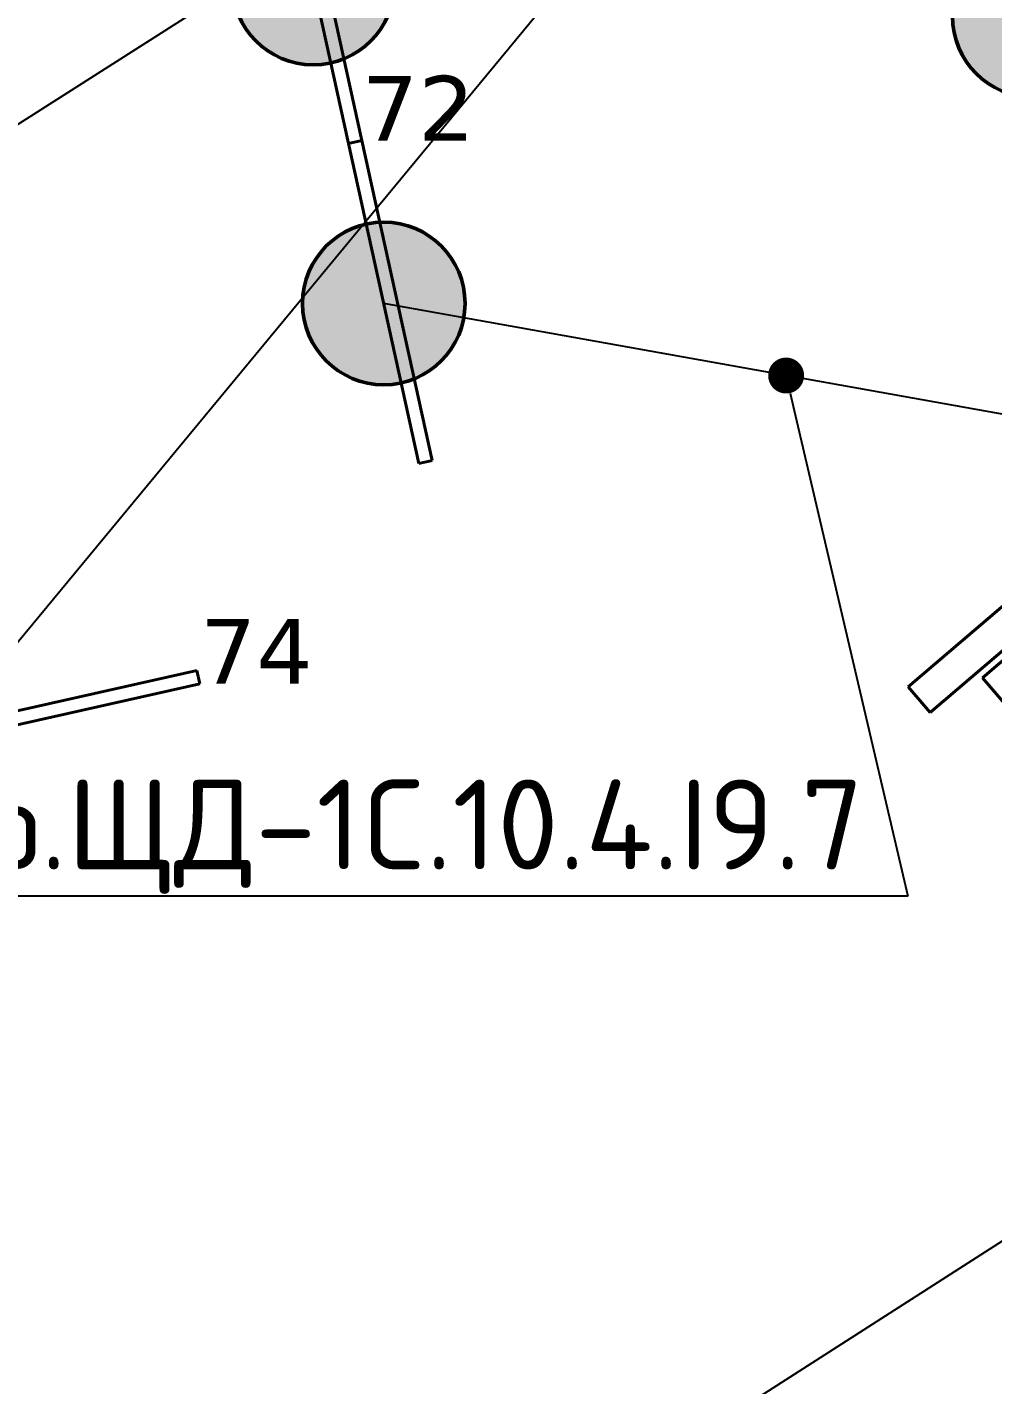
# Model space of a CAD drawing. Header units: millimetres. Extents: x -243740 to 150609, y -473655 to -165121.
# Drawn here: x 20998 to 23686, y -322871 to -319092 of the extents above; entities that cross this region are included whole.
import ezdxf
from ezdxf import colors
from ezdxf.entities.mleader import LeaderData, LeaderLine
from ezdxf.math import Vec2, Vec3

# ---------------------------------------------------------------- set-up
doc = ezdxf.new("R2010")
doc.units = ezdxf.units.MM
for name, color, linetype in [('_HMI', 6, 'Continuous'), ('_Гр.ЩД-1C.10.4.I9.7', 6, 'Continuous'), ('_Гр.ЩД-1C.10.4.I9.8', 6, 'Continuous')]:
    doc.layers.add(name, color=color, linetype=linetype)
for name, color, linetype, lineweight in [('_освещение_dali', 3, 'Continuous', 50), ('DLX_FL1_LUM 222', 5, 'Continuous', 40), ('DLX_LUM 12', 5, 'Continuous', 40), ('DLX_LUM 4', 5, 'Continuous', 40), ('DLX_LUM 9', 5, 'Continuous', 40)]:
    doc.layers.add(name, color=color, linetype=linetype, lineweight=lineweight)
doc.styles.add('ISOCPEUR', font='isocpeur.ttf')
doc.styles.add('TableTextStyle', font='')
doc.styles.get('TableTextStyle').set_extended_font_data('VERDANA.TTF')
doc.linetypes.add('Truba', pattern='A,3e-05,[4,MSH_7,S=1,R=0,X=0,Y=0],-3.022072', length=3.022102)

# ---------------------------------------------------------------- blocks, each defined once
blk = doc.blocks.new('A$Caabd1818')
at = {"layer": 'DLX_FL1_LUM 222'}
for points in [[(19480.7, 76593.6, 0), (20969.5, 77865.2, 0)], [(20969.5, 77865.2, 0), (19480.7, 76593.6, 0)], [(20969.5, 77865.2, 0), (19480.7, 76593.6, 0)], [(19480.7, 76593.6, 0), (20969.5, 77865.2, 0)], [(21030.6, 77793.7, 0), (19541.7, 76522.1, 0)], [(19541.7, 76522.1, 0), (21030.6, 77793.7, 0)], [(19541.7, 76522.1, 0), (21030.6, 77793.7, 0)], [(21030.6, 77793.7, 0), (19541.7, 76522.1, 0)], [(19541.7, 76522.1, 0), (19480.7, 76593.6, 0)], [(19480.7, 76593.6, 0), (19480.7, 76593.6, 0)], [(19480.7, 76593.6, 0), (19541.7, 76522.1, 0)], [(19480.7, 76593.6, 0), (19480.7, 76593.6, 0)], [(19480.7, 76593.6, 0), (19541.7, 76522.1, 0)], [(19541.7, 76522.1, 0), (19480.7, 76593.6, 0)], [(19541.7, 76522.1, 0), (19541.7, 76522.1, 0)], [(19541.7, 76522.1, 0), (19541.7, 76522.1, 0)]]:
    blk.add_polyline3d(points, dxfattribs=at)
at = {"layer": 'DLX_LUM 12'}
for points in [[(16021.7, 76307.1, 0), (17500.7, 76639.7, 0)], [(17500.7, 76639.7, 0), (16021.7, 76307.1, 0)], [(17500.7, 76639.7, 0), (16021.7, 76307.1, 0)], [(16021.7, 76307.1, 0), (17500.7, 76639.7, 0)], [(17500.7, 76639.7, 0), (17500.7, 76639.7, 0)], [(17500.7, 76639.7, 0), (17509.1, 76602.6, 0)], [(17509.1, 76602.6, 0), (17500.7, 76639.7, 0)], [(17500.7, 76639.7, 0), (17500.7, 76639.7, 0)], [(17509.1, 76602.6, 0), (17500.7, 76639.7, 0)], [(17500.7, 76639.7, 0), (17509.1, 76602.6, 0)], [(17509.1, 76602.6, 0), (16030, 76270.1, 0)], [(16030, 76270.1, 0), (17509.1, 76602.6, 0)], [(16030, 76270.1, 0), (17509.1, 76602.6, 0)], [(17509.1, 76602.6, 0), (16030, 76270.1, 0)], [(17509.1, 76602.6, 0), (17509.1, 76602.6, 0)], [(17509.1, 76602.6, 0), (17509.1, 76602.6, 0)]]:
    blk.add_polyline3d(points, dxfattribs=at)
at = {"layer": 'DLX_LUM 4'}
for points in [[(19687.6, 76618.5, 0), (20804.8, 77573.9, 0)], [(20804.8, 77573.9, 0), (19687.6, 76618.5, 0)], [(20804.8, 77573.9, 0), (19687.6, 76618.5, 0)], [(19687.6, 76618.5, 0), (20804.8, 77573.9, 0)], [(19748.7, 76547.1, 0), (19687.6, 76618.5, 0)], [(19687.6, 76618.5, 0), (19687.6, 76618.5, 0)], [(19687.6, 76618.5, 0), (19748.7, 76547.1, 0)], [(19687.6, 76618.5, 0), (19687.6, 76618.5, 0)], [(19687.6, 76618.5, 0), (19748.7, 76547.1, 0)], [(19748.7, 76547.1, 0), (19687.6, 76618.5, 0)]]:
    blk.add_polyline3d(points, dxfattribs=at)
at = {"layer": 'DLX_LUM 9'}
for points in [[(17922.7, 78106.2, 0), (17726.6, 78996.9, 0)], [(17726.6, 78996.9, 0), (17922.7, 78106.2, 0)], [(17726.6, 78996.9, 0), (17922.7, 78106.2, 0)], [(17922.7, 78106.2, 0), (17726.6, 78996.9, 0)], [(17763.7, 79005.1, 0), (17959.8, 78114.4, 0)], [(17959.8, 78114.4, 0), (17763.7, 79005.1, 0)], [(17959.8, 78114.4, 0), (17763.7, 79005.1, 0)], [(17763.7, 79005.1, 0), (17959.8, 78114.4, 0)], [(17959.8, 78114.4, 0), (17922.7, 78106.2, 0)], [(17922.7, 78106.2, 0), (17959.8, 78114.4, 0)], [(17922.7, 78106.2, 0), (17959.8, 78114.4, 0)], [(17959.8, 78114.4, 0), (17922.7, 78106.2, 0)], [(17922.7, 78106.2, 0), (17959.8, 78114.4, 0)], [(17959.8, 78114.4, 0), (17922.7, 78106.2, 0)], [(17959.8, 78114.4, 0), (17922.7, 78106.2, 0)], [(17922.7, 78106.2, 0), (17959.8, 78114.4, 0)], [(17959.8, 78114.4, 0), (17959.8, 78114.4, 0)], [(17959.8, 78114.4, 0), (17959.8, 78114.4, 0)], [(17959.8, 78114.4, 0), (17959.8, 78114.4, 0)], [(17959.8, 78114.4, 0), (18155.9, 77223.7, 0)], [(18155.9, 77223.7, 0), (17959.8, 78114.4, 0)], [(17959.8, 78114.4, 0), (17959.8, 78114.4, 0)], [(18155.9, 77223.7, 0), (17959.8, 78114.4, 0)], [(17959.8, 78114.4, 0), (18155.9, 77223.7, 0)], [(17922.7, 78106.2, 0), (17922.7, 78106.2, 0)], [(17922.7, 78106.2, 0), (17922.7, 78106.2, 0)], [(18118.8, 77215.6, 0), (17922.7, 78106.2, 0)], [(17922.7, 78106.2, 0), (17922.7, 78106.2, 0)], [(17922.7, 78106.2, 0), (18118.8, 77215.6, 0)], [(17922.7, 78106.2, 0), (17922.7, 78106.2, 0)], [(17922.7, 78106.2, 0), (18118.8, 77215.6, 0)], [(18118.8, 77215.6, 0), (17922.7, 78106.2, 0)], [(18155.9, 77223.7, 0), (18118.8, 77215.6, 0)], [(18118.8, 77215.6, 0), (18155.9, 77223.7, 0)], [(18118.8, 77215.6, 0), (18155.9, 77223.7, 0)], [(18155.9, 77223.7, 0), (18118.8, 77215.6, 0)], [(18118.8, 77215.6, 0), (18118.8, 77215.6, 0)], [(18118.8, 77215.6, 0), (18118.8, 77215.6, 0)], [(18155.9, 77223.7, 0), (18155.9, 77223.7, 0)], [(18155.9, 77223.7, 0), (18155.9, 77223.7, 0)]]:
    blk.add_polyline3d(points, dxfattribs=at)
blk = doc.blocks.new('A$Cab2378fa')
at = {"lineweight": 25, "true_color": 0xfff5f5}
h = blk.add_hatch(color=7, dxfattribs=at)
h.dxf.hatch_style = 1
h.paths.add_polyline_path([(0, 0), (-141.6, -170.3, 0.174923), (3, -222.4, 0.197808), (162.3, -156.8)])
h.paths.add_polyline_path([(-163.2, 157.6), (0, 0), (147.8, 177.8, 0.175398), (3, 230.2, 0.209014)])
at = {"lineweight": 25}
h = blk.add_hatch(color=0, dxfattribs=at)
h.paths.add_polyline_path([(162.3, -156.8, 0.442338), (147.8, 177.8), (0, 0)])
h.paths.add_polyline_path([(-141.6, -170.3), (0, 0), (-163.2, 157.6, 0.430096)])
blk.add_circle((3, 3.9), 226.3)
blk = doc.blocks.new('_Dot')
at = {"color": 0, "linetype": 'ByBlock', "lineweight": -2}
blk.add_line((-0.5, 0), (-1, 0), dxfattribs=at)
at = {"color": 0, "linetype": 'ByBlock', "const_width": 0.5}
blk.add_lwpolyline([(-0.25, 0, 1), (0.25, 0, 1)], format="xyb", close=True, dxfattribs=at)

msp = doc.modelspace()

# ---------------------------------------------------------------- linework, layer by layer
at = {"layer": '_HMI', "ltscale": 100}
msp.add_lwpolyline([(28853.6, -317410.4), (23724.3, -322462.7), (19327.5, -325280.8), (17345.8, -325919.9), (34500.1, -385195.3), (27827, -386926.9), (28513, -389416.8)], dxfattribs=at)
at = {"layer": '_Гр.ЩД-1C.10.4.I9.7', "ltscale": 100}
msp.add_lwpolyline([(25708.6, -318904.9), (25349.2, -319540.3), (25353, -320164.6), (25865.1, -320587.9), (26261.8, -320915.6), (26658.6, -321243.4), (27055.9, -321571.6), (26899.6, -321804.9), (26517.1, -321416.2), (26123.4, -321084.7), (25790.4, -320681.4), (25429.7, -320665.3), (25083.6, -320637.2), (25151.3, -320273.8), (24286.6, -320488.8), (24230.2, -320262.2), (21990.5, -319860.9), (21794.3, -318970.2)], dxfattribs=at)
at = {"layer": '_Гр.ЩД-1C.10.4.I9.8', "ltscale": 100}
for points in [[(23430, -317830), (20739.2, -321085.4), (20552.5, -321833.9), (20309.5, -321833.9), (20101.8, -321863.5), (20000, -322050.4), (16907.4, -324406.4), (34517.5, -385196)], [(17880.1, -318970.1), (17674.3, -319098.2), (17300.4, -319359.3), (18950.1, -319854.5), (18764.9, -320817.4), (19079.5, -320517.7), (19230.2, -320291.3), (19479.3, -320313.3), (22836.7, -318173.7)]]:
    msp.add_lwpolyline(points, dxfattribs=at)

# ---------------------------------------------------------------- block references
at = {"layer": '_освещение_dali', "color": 5, "ltscale": 100}
for p in [(21791.4, -318974.1), (23796.3, -319065), (21987.5, -319864.8)]:
    msp.add_blockref('A$Cab2378fa', p, dxfattribs=at)
at = {"layer": 'Defpoints', "linetype": 'Truba', "ltscale": 100}
msp.add_blockref('A$Caabd1818', (3969.7, -397521.8), dxfattribs=at)

# ---------------------------------------------------------------- texts
at = {"layer": '_освещение_dali', "color": 73, "true_color": 0xa3d24a, "style": 'TableTextStyle'}
msp.add_text('72', height=180, dxfattribs=at).set_placement((21929.5, -319407.4))
at = {"layer": '_освещение_dali', "color": 83, "true_color": 0x86cc5a, "style": 'TableTextStyle'}
msp.add_text('74', height=180, dxfattribs=at).set_placement((21478.8, -320919.2))

# ---------------------------------------------------------------- leaders
at = {"layer": '_Гр.ЩД-1C.10.4.I9.7', "ltscale": 100}
ml = msp.add_multileader_mtext('Standard', dxfattribs=at)
ml.set_content('Гр.ЩД-1C.10.4.I9.7', color=256, style='ISOCPEUR')
ml.set_leader_properties()
ml.set_arrow_properties(name='DOT')
ml.build(insert=Vec2(0, 0))
ml.multileader.update_dxf_attribs({"has_dogleg": 0, "text_left_attachment_type": 6, "text_right_attachment_type": 6, "arrow_head_size": 100})
ctx = ml.context
ctx.base_point, ctx.char_height, ctx.arrow_head_size, ctx.landing_gap_size, ctx.plane_origin = Vec3(20474.1, -321511.1), 250, 100, 200, Vec3(105067.3, -193740.6)
ctx.left_attachment, ctx.right_attachment = 6, 6
notes = []
notes.append((ctx, [(1, (1, 1, 0), (23457.1, -321511.1), (-1, 0), 8, [(1, [(23110.3, -320061.5)], 0, [])])]))
ctx.mtext.insert, ctx.mtext.width, ctx.mtext.flow_direction = Vec3(20674.1, -321186.1), 2425, 5
for ctx, leaders in notes:
    for number, flags, end, landing, length, lines in leaders:
        leader = LeaderData()
        leader.index, (leader.has_last_leader_line, leader.has_dogleg_vector, leader.attachment_direction) = number, flags
        leader.last_leader_point, leader.dogleg_vector, leader.dogleg_length = Vec3(end), Vec3(landing), length
        for number, points, colour, breaks in lines:
            line = LeaderLine()
            line.index, line.vertices, line.color, line.breaks = number, Vec3.list(points), colors.encode_raw_color(colour), breaks
            leader.lines.append(line)
        ctx.leaders.append(leader)

doc.saveas('drawing.dxf')
